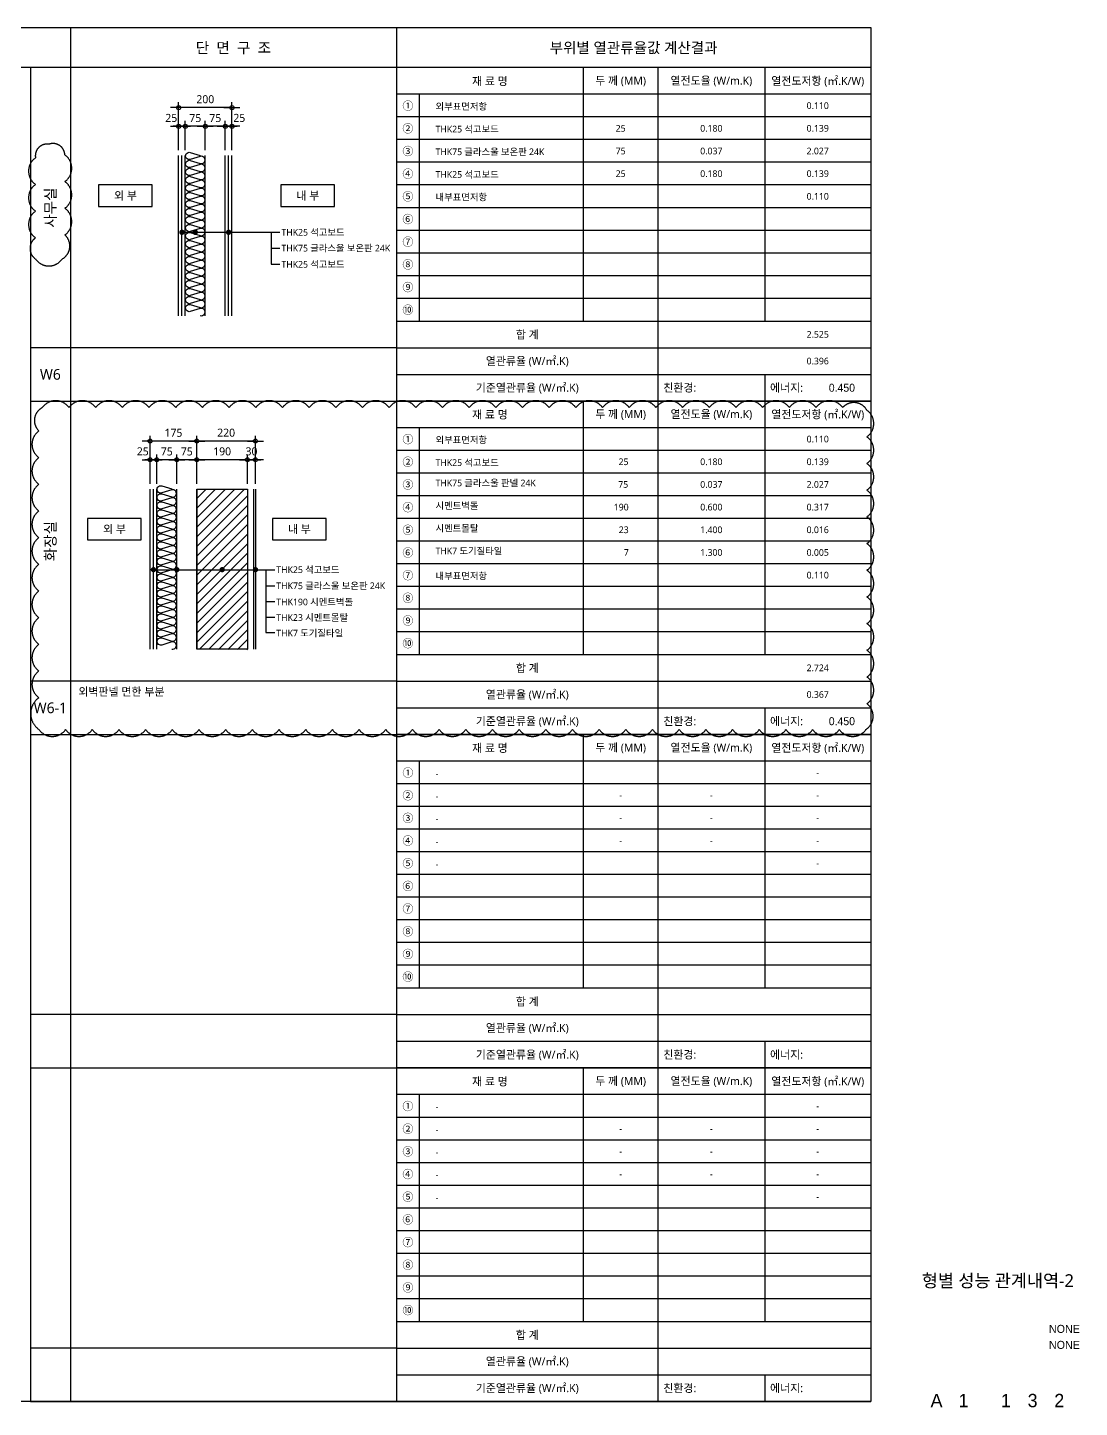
# Model space of a CAD drawing. Header units: millimetres. Extents: x 17329847 to 17386789, y -19727600 to -19720590.
# Drawn here: x 17341797 to 17345739, y -19726992 to -19721819 of the extents above; entities that cross this region are included whole.
import ezdxf
from ezdxf.enums import TextEntityAlignment as Align

# ---------------------------------------------------------------- set-up
doc = ezdxf.new("R2010")
doc.units = ezdxf.units.MM
doc.header["$LTSCALE"] = 100
doc.header["$MEASUREMENT"] = 0
doc.header["$PDMODE"] = 1
doc.header["$PDSIZE"] = -10
doc.linetypes.add('ACAD_ISO03W100', pattern=[30, 12, -18])
doc.layers.get('0').update_dxf_attribs({"linetype": 'CONTINUOUS'})
doc.layers.get('DEFPOINTS').update_dxf_attribs({"color": 171, "linetype": 'CONTINUOUS'})
for name, color, linetype in [('AA-MKXM', 7, 'CONTINUOUS'), ('AA-XXXX-TEXT', 3, 'CONTINUOUS'), ('DIM', 7, 'CONTINUOUS'), ('FIN', 6, 'CONTINUOUS'), ('HAT', 253, 'CONTINUOUS'), ('INS', 8, 'CONTINUOUS'), ('LEADER', 7, 'CONTINUOUS'), ('TEXT', 3, 'CONTINUOUS'), ('TEXT(실명)', 7, 'CONTINUOUS'), ('TEXT-TITLE', 6, 'CONTINUOUS'), ('TEXT-기입', 6, 'CONTINUOUS'), ('TEXT1-일반글씨', 3, 'CONTINUOUS'), ('TEXT2-제목', 7, 'CONTINUOUS'), ('WAL', 3, 'CONTINUOUS'), ('WALL-석고보드', 7, 'CONTINUOUS'), ('도면폼', 7, 'CONTINUOUS')]:
    doc.layers.add(name, color=color, linetype=linetype)
doc.layers.add('VE변경사항적용-20220616', color=10, linetype='CONTINUOUS', plot=False)
doc.styles.add('@나눔바른고딕', font='NanumBarunGothic.ttf')
doc.styles.add('CGS', font='cgse', dxfattribs={"bigfont": 'cgs'})
doc.styles.add('굴림', font='')
doc.styles.add('나눔바른고딕', font='NanumBarunGothic.ttf')
doc.styles.get('굴림').set_extended_font_data('Gulim')
doc.dimstyles.new('10 NDIM', dxfattribs={"dimscale": 10, "dimtxt": 3, "dimasz": 1, "dimexe": 2, "dimexo": 2, "dimgap": 1.5, "dimtad": 1, "dimdec": 0, "dimrnd": 0.25, "dimdsep": 46, "dimtxsty": '나눔바른고딕', "dimblk": 'DOT0', "dimcen": 1, "dimdle": 8, "dimclrd": 7, "dimclre": 7, "dimclrt": 7, "dimadec": 0, "dimazin": 0, "dimtfac": 1, "dimtdec": 0, "dimtix": 1, "dimtmove": 2, "dimatfit": 3, "dimldrblk": 'DOT0', "dimfxl": 1, "dimtolj": 1, "dimtzin": 0, "dimlwd": -1, "dimlwe": -1, "dimarcsym": 0})

# ---------------------------------------------------------------- blocks, each defined once
blk = doc.blocks.new('BOX1')
at = {"layer": '도면폼', "ltscale": 1000}
blk.add_line((1777.5, 1250), (0, 1250), dxfattribs=at)
at = {"layer": '도면폼', "color": 4, "ltscale": 1000}
for p, q in [((700, 1250), (700, 300)), ((980, 1250), (980, 0)), ((1380, 1250), (1380, 300)), ((1777.5, 1150), (0, 1150)), ((85, 1150), (85, 300)), ((0, 300), (1777.5, 300)), ((0, 200), (1777.5, 200)), ((0, 100), (1777.5, 100)), ((1380, 100), (1380, 0))]:
    blk.add_line(p, q, dxfattribs=at)
at = {"layer": '도면폼', "color": 8}
for p, q in [((1777.5, 1065), (0, 1065)), ((1777.5, 980), (0, 980)), ((1777.5, 895), (0, 895)), ((1777.5, 810), (0, 810)), ((1777.5, 725), (0, 725)), ((1777.5, 640), (0, 640)), ((1777.5, 555), (0, 555)), ((1777.5, 470), (0, 470)), ((1777.5, 385), (0, 385))]:
    blk.add_line(p, q, dxfattribs=at)
at = {"layer": 'TEXT1-일반글씨', "style": '나눔바른고딕'}
for s, p in [('재 료 명', (350, 1200)), ('두 께 (MM)', (840, 1200)), ('열전도율 (W/m.K)', (1180, 1200)), ('열전도저항 (㎡.K/W)', (1578.8, 1200)), ('①', (42.5, 1107.5)), ('②', (42.5, 1022.5)), ('③', (42.5, 937.5)), ('④', (42.5, 852.5)), ('⑤', (42.5, 767.5)), ('⑥', (42.5, 682.5)), ('⑦', (42.5, 597.5)), ('⑧', (42.5, 512.5)), ('⑨', (42.5, 427.5)), ('⑩', (42.5, 342.5)), ('합 계', (490, 250)), ('열관류율 (W/㎡.K)', (490, 150)), ('기준열관류율 (W/㎡.K)', (490, 50))]:
    blk.add_text(s, height=30, dxfattribs=at).set_placement(p, align=Align.MIDDLE)
for s, p in [('친환경:', (1000, 50)), ('에너지:', (1400, 50))]:
    blk.add_text(s, height=30, dxfattribs=at).set_placement(p, align=Align.MIDDLE_LEFT)
blk = doc.blocks.new('DOT0')
blk.add_line((-3, 0), (3, 0))
at = {"color": 6}
blk.add_circle((0, 0), 0.75, dxfattribs=at)
blk = doc.blocks.new('*D4')
at = {"layer": 'DEFPOINTS', "color": 0, "transparency": 16777216}
for p in [(17342363.1, -19722119.3), (17342363.1, -19722299.3), (17342563.1, -19722299.3)]:
    blk.add_point(p, dxfattribs=at)
at = {"layer": 'DIM', "color": 7, "transparency": 16777216}
for p, q in [((17342363.1, -19722279.3), (17342363.1, -19722099.3)), ((17342553.1, -19722119.3), (17342373.1, -19722119.3)), ((17342563.1, -19722279.3), (17342563.1, -19722099.3))]:
    blk.add_line(p, q, dxfattribs=at)
at = {"layer": 'DIM', "color": 7, "transparency": 16777216, "xscale": 10, "yscale": 10, "zscale": 10, "rotation": 180}
blk.add_blockref('DOT0', (17342363.1, -19722119.3), dxfattribs=at)
at = {"layer": 'DIM', "color": 7, "transparency": 16777216, "xscale": 10, "yscale": 10, "zscale": 10}
blk.add_blockref('DOT0', (17342563.1, -19722119.3), dxfattribs=at)
at = {"layer": 'DIM', "color": 7, "transparency": 16777216, "insert": (17342463.1, -19722088), "char_height": 30, "attachment_point": 5, "style": '나눔바른고딕'}
blk.add_mtext('\\A1;200', dxfattribs=at)
blk = doc.blocks.new('*D15')
at = {"layer": 'DEFPOINTS', "color": 0, "transparency": 16777216}
for p in [(17342388.1, -19722189.3), (17342388.1, -19722299.3), (17342463.1, -19722299.3)]:
    blk.add_point(p, dxfattribs=at)
at = {"layer": 'DIM', "color": 7, "transparency": 16777216}
for p, q in [((17342388.1, -19722279.3), (17342388.1, -19722169.3)), ((17342453.1, -19722189.3), (17342398.1, -19722189.3)), ((17342463.1, -19722279.3), (17342463.1, -19722169.3))]:
    blk.add_line(p, q, dxfattribs=at)
at = {"layer": 'DIM', "color": 7, "transparency": 16777216, "xscale": 10, "yscale": 10, "zscale": 10, "rotation": 180}
blk.add_blockref('DOT0', (17342388.1, -19722189.3), dxfattribs=at)
at = {"layer": 'DIM', "color": 7, "transparency": 16777216, "xscale": 10, "yscale": 10, "zscale": 10}
blk.add_blockref('DOT0', (17342463.1, -19722189.3), dxfattribs=at)
at = {"layer": 'DIM', "color": 7, "transparency": 16777216, "insert": (17342425.6, -19722158.3), "char_height": 30, "attachment_point": 5, "style": '나눔바른고딕'}
blk.add_mtext('\\A1;75', dxfattribs=at)
blk = doc.blocks.new('*D16')
at = {"layer": 'DEFPOINTS', "color": 0, "transparency": 16777216}
for p in [(17342538.1, -19722189.3), (17342538.1, -19722299.3), (17342563.1, -19722299.3)]:
    blk.add_point(p, dxfattribs=at)
at = {"layer": 'DIM', "color": 7, "transparency": 16777216}
for p, q in [((17342528.1, -19722189.3), (17342518.1, -19722189.3)), ((17342538.1, -19722279.3), (17342538.1, -19722169.3)), ((17342563.1, -19722189.3), (17342538.1, -19722189.3)), ((17342563.1, -19722279.3), (17342563.1, -19722169.3)), ((17342573.1, -19722189.3), (17342583.1, -19722189.3))]:
    blk.add_line(p, q, dxfattribs=at)
at = {"layer": 'DIM', "color": 7, "transparency": 16777216, "xscale": 10, "yscale": 10, "zscale": 10}
blk.add_blockref('DOT0', (17342538.1, -19722189.3), dxfattribs=at)
at = {"layer": 'DIM', "color": 7, "transparency": 16777216, "xscale": 10, "yscale": 10, "zscale": 10, "rotation": 180}
blk.add_blockref('DOT0', (17342563.1, -19722189.3), dxfattribs=at)
at = {"layer": 'DIM', "color": 7, "transparency": 16777216, "insert": (17342590.6, -19722158), "char_height": 30, "attachment_point": 5, "style": '나눔바른고딕'}
blk.add_mtext('\\A1;25', dxfattribs=at)
blk = doc.blocks.new('*D17')
at = {"layer": 'DEFPOINTS', "color": 0, "transparency": 16777216}
for p in [(17342363.1, -19722189.3), (17342363.1, -19722299.3), (17342388.1, -19722299.3)]:
    blk.add_point(p, dxfattribs=at)
at = {"layer": 'DIM', "color": 7, "transparency": 16777216}
for p, q in [((17342353.1, -19722189.3), (17342343.1, -19722189.3)), ((17342363.1, -19722279.3), (17342363.1, -19722169.3)), ((17342388.1, -19722189.3), (17342363.1, -19722189.3)), ((17342388.1, -19722279.3), (17342388.1, -19722169.3)), ((17342398.1, -19722189.3), (17342408.1, -19722189.3))]:
    blk.add_line(p, q, dxfattribs=at)
at = {"layer": 'DIM', "color": 7, "transparency": 16777216, "xscale": 10, "yscale": 10, "zscale": 10}
blk.add_blockref('DOT0', (17342363.1, -19722189.3), dxfattribs=at)
at = {"layer": 'DIM', "color": 7, "transparency": 16777216, "xscale": 10, "yscale": 10, "zscale": 10, "rotation": 180}
blk.add_blockref('DOT0', (17342388.1, -19722189.3), dxfattribs=at)
at = {"layer": 'DIM', "color": 7, "transparency": 16777216, "insert": (17342335.6, -19722158), "char_height": 30, "attachment_point": 5, "style": '나눔바른고딕'}
blk.add_mtext('\\A1;25', dxfattribs=at)
blk = doc.blocks.new('*D18')
at = {"layer": 'DEFPOINTS', "color": 0, "transparency": 16777216}
for p in [(17342463.1, -19722189.3), (17342463.1, -19722299.3), (17342538.1, -19722299.3)]:
    blk.add_point(p, dxfattribs=at)
at = {"layer": 'DIM', "color": 7, "transparency": 16777216}
for p, q in [((17342463.1, -19722279.3), (17342463.1, -19722169.3)), ((17342528.1, -19722189.3), (17342473.1, -19722189.3)), ((17342538.1, -19722279.3), (17342538.1, -19722169.3))]:
    blk.add_line(p, q, dxfattribs=at)
at = {"layer": 'DIM', "color": 7, "transparency": 16777216, "xscale": 10, "yscale": 10, "zscale": 10, "rotation": 180}
blk.add_blockref('DOT0', (17342463.1, -19722189.3), dxfattribs=at)
at = {"layer": 'DIM', "color": 7, "transparency": 16777216, "xscale": 10, "yscale": 10, "zscale": 10}
blk.add_blockref('DOT0', (17342538.1, -19722189.3), dxfattribs=at)
at = {"layer": 'DIM', "color": 7, "transparency": 16777216, "insert": (17342500.6, -19722158.3), "char_height": 30, "attachment_point": 5, "style": '나눔바른고딕'}
blk.add_mtext('\\A1;75', dxfattribs=at)
blk = doc.blocks.new('*D19')
at = {"layer": 'DEFPOINTS', "color": 0, "transparency": 16777216}
for p in [(17342431.2, -19723369.3), (17342431.2, -19723549.3), (17342651.2, -19723549.3)]:
    blk.add_point(p, dxfattribs=at)
at = {"layer": 'DIM', "color": 7, "transparency": 16777216}
for p, q in [((17342431.2, -19723529.3), (17342431.2, -19723349.3)), ((17342641.2, -19723369.3), (17342441.2, -19723369.3)), ((17342651.2, -19723529.3), (17342651.2, -19723349.3))]:
    blk.add_line(p, q, dxfattribs=at)
at = {"layer": 'DIM', "color": 7, "transparency": 16777216, "xscale": 10, "yscale": 10, "zscale": 10, "rotation": 180}
blk.add_blockref('DOT0', (17342431.2, -19723369.3), dxfattribs=at)
at = {"layer": 'DIM', "color": 7, "transparency": 16777216, "xscale": 10, "yscale": 10, "zscale": 10}
blk.add_blockref('DOT0', (17342651.2, -19723369.3), dxfattribs=at)
at = {"layer": 'DIM', "color": 7, "transparency": 16777216, "insert": (17342541.2, -19723338), "char_height": 30, "attachment_point": 5, "style": '나눔바른고딕'}
blk.add_mtext('\\A1;220', dxfattribs=at)
blk = doc.blocks.new('*D20')
at = {"layer": 'DEFPOINTS', "color": 0, "transparency": 16777216}
for p in [(17342431.2, -19723439.3), (17342431.2, -19723549.3), (17342621.2, -19723549.3)]:
    blk.add_point(p, dxfattribs=at)
at = {"layer": 'DIM', "color": 7, "transparency": 16777216}
for p, q in [((17342431.2, -19723529.3), (17342431.2, -19723419.3)), ((17342621.2, -19723529.3), (17342621.2, -19723419.3)), ((17342611.2, -19723439.3), (17342441.2, -19723439.3))]:
    blk.add_line(p, q, dxfattribs=at)
at = {"layer": 'DIM', "color": 7, "transparency": 16777216, "xscale": 10, "yscale": 10, "zscale": 10, "rotation": 180}
blk.add_blockref('DOT0', (17342431.2, -19723439.3), dxfattribs=at)
at = {"layer": 'DIM', "color": 7, "transparency": 16777216, "xscale": 10, "yscale": 10, "zscale": 10}
blk.add_blockref('DOT0', (17342621.2, -19723439.3), dxfattribs=at)
at = {"layer": 'DIM', "color": 7, "transparency": 16777216, "insert": (17342526.2, -19723408), "char_height": 30, "attachment_point": 5, "style": '나눔바른고딕'}
blk.add_mtext('\\A1;190', dxfattribs=at)
blk = doc.blocks.new('*D21')
at = {"layer": 'DEFPOINTS', "color": 0, "transparency": 16777216}
for p in [(17342621.2, -19723439.3), (17342621.2, -19723549.3), (17342651.2, -19723549.3)]:
    blk.add_point(p, dxfattribs=at)
at = {"layer": 'DIM', "color": 7, "transparency": 16777216}
for p, q in [((17342621.2, -19723529.3), (17342621.2, -19723419.3)), ((17342651.2, -19723529.3), (17342651.2, -19723419.3)), ((17342611.2, -19723439.3), (17342601.2, -19723439.3)), ((17342651.2, -19723439.3), (17342621.2, -19723439.3)), ((17342661.2, -19723439.3), (17342671.2, -19723439.3))]:
    blk.add_line(p, q, dxfattribs=at)
at = {"layer": 'DIM', "color": 7, "transparency": 16777216, "xscale": 10, "yscale": 10, "zscale": 10}
blk.add_blockref('DOT0', (17342621.2, -19723439.3), dxfattribs=at)
at = {"layer": 'DIM', "color": 7, "transparency": 16777216, "xscale": 10, "yscale": 10, "zscale": 10, "rotation": 180}
blk.add_blockref('DOT0', (17342651.2, -19723439.3), dxfattribs=at)
at = {"layer": 'DIM', "color": 7, "transparency": 16777216, "insert": (17342636.2, -19723408), "char_height": 30, "attachment_point": 5, "style": '나눔바른고딕'}
blk.add_mtext('\\A1;30', dxfattribs=at)
blk = doc.blocks.new('*D22')
at = {"layer": 'DEFPOINTS', "color": 0, "transparency": 16777216}
for p in [(17342256.2, -19723369.3), (17342256.2, -19723549.3), (17342431.2, -19723549.3)]:
    blk.add_point(p, dxfattribs=at)
at = {"layer": 'DIM', "color": 7, "transparency": 16777216}
for p, q in [((17342256.2, -19723529.3), (17342256.2, -19723349.3)), ((17342421.2, -19723369.3), (17342266.2, -19723369.3)), ((17342431.2, -19723529.3), (17342431.2, -19723349.3))]:
    blk.add_line(p, q, dxfattribs=at)
at = {"layer": 'DIM', "color": 7, "transparency": 16777216, "xscale": 10, "yscale": 10, "zscale": 10, "rotation": 180}
blk.add_blockref('DOT0', (17342256.2, -19723369.3), dxfattribs=at)
at = {"layer": 'DIM', "color": 7, "transparency": 16777216, "xscale": 10, "yscale": 10, "zscale": 10}
blk.add_blockref('DOT0', (17342431.2, -19723369.3), dxfattribs=at)
at = {"layer": 'DIM', "color": 7, "transparency": 16777216, "insert": (17342343.7, -19723338.3), "char_height": 30, "attachment_point": 5, "style": '나눔바른고딕'}
blk.add_mtext('\\A1;175', dxfattribs=at)
blk = doc.blocks.new('*D23')
at = {"layer": 'DEFPOINTS', "color": 0, "transparency": 16777216}
for p in [(17342281.2, -19723439.3), (17342281.2, -19723549.3), (17342356.2, -19723549.3)]:
    blk.add_point(p, dxfattribs=at)
at = {"layer": 'DIM', "color": 7, "transparency": 16777216}
for p, q in [((17342281.2, -19723529.3), (17342281.2, -19723419.3)), ((17342356.2, -19723529.3), (17342356.2, -19723419.3)), ((17342346.2, -19723439.3), (17342291.2, -19723439.3))]:
    blk.add_line(p, q, dxfattribs=at)
at = {"layer": 'DIM', "color": 7, "transparency": 16777216, "xscale": 10, "yscale": 10, "zscale": 10, "rotation": 180}
blk.add_blockref('DOT0', (17342281.2, -19723439.3), dxfattribs=at)
at = {"layer": 'DIM', "color": 7, "transparency": 16777216, "xscale": 10, "yscale": 10, "zscale": 10}
blk.add_blockref('DOT0', (17342356.2, -19723439.3), dxfattribs=at)
at = {"layer": 'DIM', "color": 7, "transparency": 16777216, "insert": (17342318.7, -19723408.3), "char_height": 30, "attachment_point": 5, "style": '나눔바른고딕'}
blk.add_mtext('\\A1;75', dxfattribs=at)
blk = doc.blocks.new('*D24')
at = {"layer": 'DEFPOINTS', "color": 0, "transparency": 16777216}
for p in [(17342256.2, -19723439.3), (17342256.2, -19723549.3), (17342281.2, -19723549.3)]:
    blk.add_point(p, dxfattribs=at)
at = {"layer": 'DIM', "color": 7, "transparency": 16777216}
for p, q in [((17342256.2, -19723529.3), (17342256.2, -19723419.3)), ((17342281.2, -19723529.3), (17342281.2, -19723419.3)), ((17342246.2, -19723439.3), (17342236.2, -19723439.3)), ((17342281.2, -19723439.3), (17342256.2, -19723439.3)), ((17342291.2, -19723439.3), (17342301.2, -19723439.3))]:
    blk.add_line(p, q, dxfattribs=at)
at = {"layer": 'DIM', "color": 7, "transparency": 16777216, "xscale": 10, "yscale": 10, "zscale": 10}
blk.add_blockref('DOT0', (17342256.2, -19723439.3), dxfattribs=at)
at = {"layer": 'DIM', "color": 7, "transparency": 16777216, "xscale": 10, "yscale": 10, "zscale": 10, "rotation": 180}
blk.add_blockref('DOT0', (17342281.2, -19723439.3), dxfattribs=at)
at = {"layer": 'DIM', "color": 7, "transparency": 16777216, "insert": (17342228.7, -19723408), "char_height": 30, "attachment_point": 5, "style": '나눔바른고딕'}
blk.add_mtext('\\A1;25', dxfattribs=at)
blk = doc.blocks.new('*D25')
at = {"layer": 'DEFPOINTS', "color": 0, "transparency": 16777216}
for p in [(17342356.2, -19723439.3), (17342356.2, -19723549.3), (17342431.2, -19723549.3)]:
    blk.add_point(p, dxfattribs=at)
at = {"layer": 'DIM', "color": 7, "transparency": 16777216}
for p, q in [((17342356.2, -19723529.3), (17342356.2, -19723419.3)), ((17342431.2, -19723529.3), (17342431.2, -19723419.3)), ((17342421.2, -19723439.3), (17342366.2, -19723439.3))]:
    blk.add_line(p, q, dxfattribs=at)
at = {"layer": 'DIM', "color": 7, "transparency": 16777216, "xscale": 10, "yscale": 10, "zscale": 10, "rotation": 180}
blk.add_blockref('DOT0', (17342356.2, -19723439.3), dxfattribs=at)
at = {"layer": 'DIM', "color": 7, "transparency": 16777216, "xscale": 10, "yscale": 10, "zscale": 10}
blk.add_blockref('DOT0', (17342431.2, -19723439.3), dxfattribs=at)
at = {"layer": 'DIM', "color": 7, "transparency": 16777216, "insert": (17342393.7, -19723408.3), "char_height": 30, "attachment_point": 5, "style": '나눔바른고딕'}
blk.add_mtext('\\A1;75', dxfattribs=at)

msp = doc.modelspace()

# ---------------------------------------------------------------- hatches: boundary and pattern name
at = {"layer": 'HAT', "ltscale": 1000}
h = msp.add_hatch(dxfattribs=at)
h.set_pattern_fill('ANSI31', color=256, scale=8)
h.set_pattern_definition([(45, (-218.697, -299.37), (-17.960512242, 17.960512242), [])])
h.paths.add_polyline_path([(17342621.2, -19724151.3), (17342431.2, -19724149.3), (17342431.2, -19723549.3), (17342621.2, -19723551.3)])

# ---------------------------------------------------------------- linework, layer by layer
at = {"layer": 'AA-MKXM', "color": 7}
for points in [[(17342062.8, -19722489.3), (17342263.7, -19722489.3), (17342263.7, -19722409.3), (17342062.8, -19722409.3)], [(17342746.3, -19722489.3), (17342947.2, -19722489.3), (17342947.2, -19722409.3), (17342746.3, -19722409.3)], [(17342021.6, -19723739.3), (17342222.5, -19723739.3), (17342222.5, -19723659.3), (17342021.6, -19723659.3)], [(17342714.8, -19723739.3), (17342915.7, -19723739.3), (17342915.7, -19723659.3), (17342714.8, -19723659.3)]]:
    msp.add_lwpolyline(points, close=True, dxfattribs=at)
at = {"layer": 'DEFPOINTS', "ltscale": 1000}
msp.add_lwpolyline([(17342621.2, -19724149.3), (17342431.2, -19724149.3), (17342431.2, -19723549.3), (17342621.2, -19723549.3)], close=True, dxfattribs=at)
at = {"layer": 'FIN'}
for points in [[(17342644.2, -19723549.3), (17342644.2, -19724149.3)], [(17342651.2, -19723549.3), (17342651.2, -19724149.3)]]:
    msp.add_lwpolyline(points, dxfattribs=at)
at = {"layer": 'INS'}
for p, q in [((17342463.1, -19722899.3), (17342463.1, -19722299.3)), ((17342356.2, -19724149.3), (17342356.2, -19723549.3))]:
    msp.add_line(p, q, dxfattribs=at)
for points in [[(17342444.4, -19722328.7, 1.344031), (17342444.4, -19722302.4), (17342406.9, -19722313.7, -1.344031), (17342406.9, -19722287.4), (17342444.4, -19722298.7)], [(17342444.4, -19722358.7, 1.344031), (17342444.4, -19722332.4), (17342406.9, -19722343.7, -1.344031), (17342406.9, -19722317.4), (17342444.4, -19722328.7)], [(17342444.4, -19722388.7, 1.344031), (17342444.4, -19722362.4), (17342406.9, -19722373.7, -1.344031), (17342406.9, -19722347.4), (17342444.4, -19722358.7)], [(17342444.4, -19722418.7, 1.344031), (17342444.4, -19722392.4), (17342406.9, -19722403.7, -1.344031), (17342406.9, -19722377.4), (17342444.4, -19722388.7)], [(17342444.4, -19722448.7, 1.344031), (17342444.4, -19722422.4), (17342406.9, -19722433.7, -1.344031), (17342406.9, -19722407.4), (17342444.4, -19722418.7)], [(17342444.4, -19722478.7, 1.344031), (17342444.4, -19722452.4), (17342406.9, -19722463.7, -1.344031), (17342406.9, -19722437.4), (17342444.4, -19722448.7)], [(17342444.4, -19722508.7, 1.344031), (17342444.4, -19722482.4), (17342406.9, -19722493.7, -1.344031), (17342406.9, -19722467.4), (17342444.4, -19722478.7)], [(17342444.4, -19722538.7, 1.344031), (17342444.4, -19722512.4), (17342406.9, -19722523.7, -1.344031), (17342406.9, -19722497.4), (17342444.4, -19722508.7)], [(17342444.4, -19722568.7, 1.344031), (17342444.4, -19722542.4), (17342406.9, -19722553.7, -1.344031), (17342406.9, -19722527.4), (17342444.4, -19722538.7)], [(17342444.4, -19722598.7, 1.344031), (17342444.4, -19722572.4), (17342406.9, -19722583.7, -1.344031), (17342406.9, -19722557.4), (17342444.4, -19722568.7)], [(17342444.4, -19722628.7, 1.344031), (17342444.4, -19722602.4), (17342406.9, -19722613.7, -1.344031), (17342406.9, -19722587.4), (17342444.4, -19722598.7)], [(17342444.4, -19722658.7, 1.344031), (17342444.4, -19722632.4), (17342406.9, -19722643.7, -1.344031), (17342406.9, -19722617.4), (17342444.4, -19722628.7)], [(17342444.4, -19722688.7, 1.344031), (17342444.4, -19722662.4), (17342406.9, -19722673.7, -1.344031), (17342406.9, -19722647.4), (17342444.4, -19722658.7)], [(17342444.4, -19722718.7, 1.344031), (17342444.4, -19722692.4), (17342406.9, -19722703.7, -1.344031), (17342406.9, -19722677.4), (17342444.4, -19722688.7)], [(17342444.4, -19722748.7, 1.344031), (17342444.4, -19722722.4), (17342406.9, -19722733.7, -1.344031), (17342406.9, -19722707.4), (17342444.4, -19722718.7)], [(17342444.4, -19722778.7, 1.344031), (17342444.4, -19722752.4), (17342406.9, -19722763.7, -1.344031), (17342406.9, -19722737.4), (17342444.4, -19722748.7)], [(17342444.4, -19722808.7, 1.344031), (17342444.4, -19722782.4), (17342406.9, -19722793.7, -1.344031), (17342406.9, -19722767.4), (17342444.4, -19722778.7)], [(17342444.4, -19722838.7, 1.344031), (17342444.4, -19722812.4), (17342406.9, -19722823.7, -1.344031), (17342406.9, -19722797.4), (17342444.4, -19722808.7)], [(17342444.4, -19722868.7, 1.344031), (17342444.4, -19722842.4), (17342406.9, -19722853.7, -1.344031), (17342406.9, -19722827.4), (17342444.4, -19722838.7)], [(17342444.4, -19722898.7, 1.344031), (17342444.4, -19722872.4), (17342406.9, -19722883.7, -1.344031), (17342406.9, -19722857.4), (17342444.4, -19722868.7)]]:
    msp.add_lwpolyline(points, format="xyb", dxfattribs=at)
at = {"layer": 'INS', "elevation": 0}
for points in [[(17342337.4, -19723578.7, 1.344031), (17342337.4, -19723552.4), (17342299.9, -19723563.7, -1.344031), (17342299.9, -19723537.4), (17342337.4, -19723548.7)], [(17342337.4, -19723608.7, 1.344031), (17342337.4, -19723582.4), (17342299.9, -19723593.7, -1.344031), (17342299.9, -19723567.4), (17342337.4, -19723578.7)], [(17342337.4, -19723638.7, 1.344031), (17342337.4, -19723612.4), (17342299.9, -19723623.7, -1.344031), (17342299.9, -19723597.4), (17342337.4, -19723608.7)], [(17342337.4, -19723668.7, 1.344031), (17342337.4, -19723642.4), (17342299.9, -19723653.7, -1.344031), (17342299.9, -19723627.4), (17342337.4, -19723638.7)], [(17342337.4, -19723698.7, 1.344031), (17342337.4, -19723672.4), (17342299.9, -19723683.7, -1.344031), (17342299.9, -19723657.4), (17342337.4, -19723668.7)], [(17342337.4, -19723728.7, 1.344031), (17342337.4, -19723702.4), (17342299.9, -19723713.7, -1.344031), (17342299.9, -19723687.4), (17342337.4, -19723698.7)], [(17342337.4, -19723758.7, 1.344031), (17342337.4, -19723732.4), (17342299.9, -19723743.7, -1.344031), (17342299.9, -19723717.4), (17342337.4, -19723728.7)], [(17342337.4, -19723788.7, 1.344031), (17342337.4, -19723762.4), (17342299.9, -19723773.7, -1.344031), (17342299.9, -19723747.4), (17342337.4, -19723758.7)], [(17342337.4, -19723818.7, 1.344031), (17342337.4, -19723792.4), (17342299.9, -19723803.7, -1.344031), (17342299.9, -19723777.4), (17342337.4, -19723788.7)], [(17342337.4, -19723848.7, 1.344031), (17342337.4, -19723822.4), (17342299.9, -19723833.7, -1.344031), (17342299.9, -19723807.4), (17342337.4, -19723818.7)], [(17342337.4, -19723878.7, 1.344031), (17342337.4, -19723852.4), (17342299.9, -19723863.7, -1.344031), (17342299.9, -19723837.4), (17342337.4, -19723848.7)], [(17342337.4, -19723908.7, 1.344031), (17342337.4, -19723882.4), (17342299.9, -19723893.7, -1.344031), (17342299.9, -19723867.4), (17342337.4, -19723878.7)], [(17342337.4, -19723938.7, 1.344031), (17342337.4, -19723912.4), (17342299.9, -19723923.7, -1.344031), (17342299.9, -19723897.4), (17342337.4, -19723908.7)], [(17342337.4, -19723968.7, 1.344031), (17342337.4, -19723942.4), (17342299.9, -19723953.7, -1.344031), (17342299.9, -19723927.4), (17342337.4, -19723938.7)], [(17342337.4, -19723998.7, 1.344031), (17342337.4, -19723972.4), (17342299.9, -19723983.7, -1.344031), (17342299.9, -19723957.4), (17342337.4, -19723968.7)], [(17342337.4, -19724028.7, 1.344031), (17342337.4, -19724002.4), (17342299.9, -19724013.7, -1.344031), (17342299.9, -19723987.4), (17342337.4, -19723998.7)], [(17342337.4, -19724058.7, 1.344031), (17342337.4, -19724032.4), (17342299.9, -19724043.7, -1.344031), (17342299.9, -19724017.4), (17342337.4, -19724028.7)], [(17342337.4, -19724088.7, 1.344031), (17342337.4, -19724062.4), (17342299.9, -19724073.7, -1.344031), (17342299.9, -19724047.4), (17342337.4, -19724058.7)], [(17342337.4, -19724118.7, 1.344031), (17342337.4, -19724092.4), (17342299.9, -19724103.7, -1.344031), (17342299.9, -19724077.4), (17342337.4, -19724088.7)], [(17342337.4, -19724148.7, 1.344031), (17342337.4, -19724122.4), (17342299.9, -19724133.7, -1.344031), (17342299.9, -19724107.4), (17342337.4, -19724118.7)]]:
    msp.add_lwpolyline(points, format="xyb", dxfattribs=at)
at = {"layer": 'LEADER'}
for p, q in [((17342380.6, -19722586.6), (17342742.2, -19722586.6)), ((17342709.6, -19722586.6), (17342709.6, -19722706.6)), ((17342709.6, -19722646.6), (17342742.2, -19722646.6)), ((17342709.6, -19722706.6), (17342742.2, -19722706.6)), ((17342268.7, -19723851.3), (17342723.1, -19723851.3)), ((17342690.5, -19723851.3), (17342690.5, -19724087.3)), ((17342690.5, -19723911.8), (17342723.1, -19723911.8)), ((17342690.5, -19723970.3), (17342723.1, -19723970.3)), ((17342690.5, -19724028.8), (17342723.1, -19724028.8)), ((17342690.5, -19724087.3), (17342723.1, -19724087.3))]:
    msp.add_line(p, q, dxfattribs=at)
at = {"layer": 'TEXT(실명)', "const_width": 10}
for points in [[(17342380.6, -19722586.6, -1), (17342370.6, -19722586.6, -1)], [(17342430.6, -19722586.6, -1), (17342420.6, -19722586.6, -1)], [(17342555.6, -19722586.6, -1), (17342545.6, -19722586.6, -1)], [(17342273.7, -19723851.3, -1), (17342263.7, -19723851.3, -1)], [(17342361.2, -19723851.3, -1), (17342351.2, -19723851.3, -1)], [(17342531.2, -19723851.3, -1), (17342521.2, -19723851.3, -1)], [(17342656.2, -19723851.3, -1), (17342646.2, -19723851.3, -1)]]:
    msp.add_lwpolyline(points, format="xyb", close=True, dxfattribs=at)
at = {"layer": 'VE변경사항적용-20220616', "linetype": 'ACAD_ISO03W100'}
for points in [[(17341826.7, -19722686.7, 0.520567), (17341926.7, -19722686.7, 0.520567), (17341936.5, -19722596.5, 0.520567), (17341936.5, -19722496.5, 0.520567), (17341936.5, -19722396.5, 0.520567), (17341936.5, -19722296.5, 0.520567), (17341876.2, -19722256.8, 0.520567), (17341826.7, -19722307.4, 0.520567), (17341826.7, -19722407.4, 0.520567), (17341826.7, -19722507.4, 0.520567), (17341826.7, -19722607.4, 0.520567)], [(17341839.5, -19724450.3, 0.520567), (17341939.5, -19724450.3, 0.520567), (17342039.5, -19724450.3, 0.520567), (17342139.5, -19724450.3, 0.520567), (17342239.5, -19724450.3, 0.520567), (17342339.5, -19724450.3, 0.520567), (17342439.5, -19724450.3, 0.520567), (17342539.5, -19724450.3, 0.520567), (17342639.5, -19724450.3, 0.520567), (17342739.5, -19724450.3, 0.520567), (17342839.5, -19724450.3, 0.520567), (17342939.5, -19724450.3, 0.520567), (17343039.5, -19724450.3, 0.520567), (17343139.5, -19724450.3, 0.520567), (17343239.5, -19724450.3, 0.520567), (17343339.5, -19724450.3, 0.520567), (17343439.5, -19724450.3, 0.520567), (17343539.5, -19724450.3, 0.520567), (17343639.5, -19724450.3, 0.520567), (17343739.5, -19724450.3, 0.520567), (17343839.5, -19724450.3, 0.520567), (17343939.5, -19724450.3, 0.520567), (17344039.5, -19724450.3, 0.520567), (17344139.5, -19724450.3, 0.520567), (17344239.5, -19724450.3, 0.520567), (17344339.5, -19724450.3, 0.520567), (17344439.5, -19724450.3, 0.520567), (17344539.5, -19724450.3, 0.520567), (17344639.5, -19724450.3, 0.520567), (17344739.5, -19724450.3, 0.520567), (17344839.5, -19724450.3, 0.520567), (17344939.5, -19724450.3, 0.520567), (17344942.7, -19724353.5, 0.520567), (17344942.7, -19724253.5, 0.520567), (17344942.7, -19724153.5, 0.520567), (17344942.7, -19724053.5, 0.520567), (17344942.7, -19723953.5, 0.520567), (17344942.7, -19723853.5, 0.520567), (17344942.7, -19723753.5, 0.520567), (17344942.7, -19723653.5, 0.520567), (17344942.7, -19723553.5, 0.520567), (17344942.7, -19723453.5, 0.520567), (17344942.7, -19723353.5, 0.520567), (17344942.7, -19723253.5, 0.520567), (17344852.2, -19723243.9, 0.520567), (17344752.2, -19723243.9, 0.520567), (17344652.2, -19723243.9, 0.520567), (17344552.2, -19723243.9, 0.520567), (17344452.2, -19723243.9, 0.520567), (17344352.2, -19723243.9, 0.520567), (17344252.2, -19723243.9, 0.520567), (17344152.2, -19723243.9, 0.520567), (17344052.2, -19723243.9, 0.520567), (17343952.2, -19723243.9, 0.520567), (17343852.2, -19723243.9, 0.520567), (17343752.2, -19723243.9, 0.520567), (17343652.2, -19723243.9, 0.520567), (17343552.2, -19723243.9, 0.520567), (17343452.2, -19723243.9, 0.520567), (17343352.2, -19723243.9, 0.520567), (17343252.2, -19723243.9, 0.520567), (17343152.2, -19723243.9, 0.520567), (17343052.2, -19723243.9, 0.520567), (17342952.2, -19723243.9, 0.520567), (17342852.2, -19723243.9, 0.520567), (17342752.2, -19723243.9, 0.520567), (17342652.2, -19723243.9, 0.520567), (17342552.2, -19723243.9, 0.520567), (17342452.2, -19723243.9, 0.520567), (17342352.2, -19723243.9, 0.520567), (17342252.2, -19723243.9, 0.520567), (17342152.2, -19723243.9, 0.520567), (17342052.2, -19723243.9, 0.520567), (17341952.2, -19723243.9, 0.520567), (17341852.2, -19723243.9, 0.520567), (17341839.5, -19723331.3, 0.520567), (17341839.5, -19723431.3, 0.520567), (17341839.5, -19723531.3, 0.520567), (17341839.5, -19723631.3, 0.520567), (17341839.5, -19723731.3, 0.520567), (17341839.5, -19723831.3, 0.520567), (17341839.5, -19723931.3, 0.520567), (17341839.5, -19724031.3, 0.520567), (17341839.5, -19724131.3, 0.520567), (17341839.5, -19724231.3, 0.520567), (17341839.5, -19724331.3, 0.520567)]]:
    msp.add_lwpolyline(points, format="xyb", close=True, dxfattribs=at)
at = {"layer": 'WAL', "ltscale": 0.1}
for points in [[(17342431.2, -19723549.3), (17342431.2, -19724149.3)], [(17342621.2, -19723549.3), (17342621.2, -19724149.3)]]:
    msp.add_lwpolyline(points, dxfattribs=at)
at = {"layer": 'WALL-석고보드'}
for p, q in [((17342363.1, -19722899.3), (17342363.1, -19722299.3)), ((17342375.6, -19722899.3), (17342375.6, -19722299.3)), ((17342388.1, -19722899.3), (17342388.1, -19722299.3)), ((17342538.1, -19722899.3), (17342538.1, -19722299.3)), ((17342550.6, -19722899.3), (17342550.6, -19722299.3)), ((17342563.1, -19722899.3), (17342563.1, -19722299.3)), ((17342256.2, -19724149.3), (17342256.2, -19723549.3)), ((17342268.7, -19724149.3), (17342268.7, -19723549.3)), ((17342281.2, -19724149.3), (17342281.2, -19723549.3))]:
    msp.add_line(p, q, dxfattribs=at)
at = {"layer": '도면폼'}
for p, q in [((17341957.4, -19721819.3), (17341957.4, -19726969.3)), ((17343179.9, -19721819.3), (17343179.9, -19726969.3)), ((17344957.4, -19721969.3), (17341507.4, -19721969.3)), ((17341807.4, -19721969.3), (17341807.4, -19726969.3)), ((17343179.9, -19723019.3), (17341807.4, -19723019.3)), ((17341807.4, -19723219.3), (17344957.4, -19723219.3)), ((17341807.4, -19724469.3), (17344957.4, -19724469.3)), ((17341807.4, -19725719.3), (17344957.4, -19725719.3)), ((17341807.4, -19726969.3), (17344957.4, -19726969.3))]:
    msp.add_line(p, q, dxfattribs=at)
at = {"layer": '도면폼', "ltscale": 1000}
for p, q in [((17344957.4, -19721969.3), (17343179.9, -19721969.3)), ((17341807.4, -19724469.3), (17344957.4, -19724469.3)), ((17344957.4, -19724469.3), (17343179.9, -19724469.3)), ((17341807.4, -19725719.3), (17344957.4, -19725719.3)), ((17341807.4, -19726969.3), (17344957.4, -19726969.3))]:
    msp.add_line(p, q, dxfattribs=at)
at = {"layer": '도면폼', "color": 4, "ltscale": 1000}
for p, q in [((17343179.9, -19723019.3), (17341807.4, -19723019.3)), ((17343179.9, -19724269.3), (17341807.4, -19724269.3)), ((17343179.9, -19724269.3), (17341807.4, -19724269.3)), ((17343179.9, -19725519.3), (17341807.4, -19725519.3)), ((17343179.9, -19726769.3), (17341807.4, -19726769.3)), ((17343179.9, -19726769.3), (17341807.4, -19726769.3))]:
    msp.add_line(p, q, dxfattribs=at)
at = {"layer": '도면폼'}
msp.add_lwpolyline([(17341507.4, -19721819.3), (17344957.4, -19721819.3), (17344957.4, -19726969.3), (17341507.4, -19726969.3)], close=True, dxfattribs=at)

# ---------------------------------------------------------------- block references
at = {"layer": 'TEXT', "color": 3}
for p in [(17343179.9, -19723219.3), (17343179.9, -19724469.3), (17343179.9, -19725719.3), (17343179.9, -19726969.3)]:
    msp.add_blockref('BOX1', p, dxfattribs=at)

# ---------------------------------------------------------------- texts
at = {"layer": 'AA-XXXX-TEXT', "style": '@나눔바른고딕'}
for s, p in [('사무실', (17341882.4, -19722494.3)), ('화장실', (17341882.4, -19723744.3))]:
    msp.add_text(s, height=40, rotation=90, dxfattribs=at).set_placement(p, align=Align.MIDDLE_CENTER)
at = {"layer": 'AA-XXXX-TEXT', "style": '나눔바른고딕'}
for s, p in [('W6', (17341882.4, -19723119.3)), ('W6-1', (17341882.4, -19724369.3))]:
    msp.add_text(s, height=40, dxfattribs=at).set_placement(p, align=Align.MIDDLE)
at = {"layer": 'DEFPOINTS', "style": '굴림'}
msp.add_text('외벽판넬 면한 부분', height=30, dxfattribs=at).set_placement((17341987.3, -19724308.7), align=Align.MIDDLE_LEFT)
at = {"layer": 'TEXT', "style": '나눔바른고딕'}
for s, p in [('외부표면저항', (17343326, -19722114.9)), ('THK25 석고보드', (17343326, -19722199.9)), ('THK75 글라스울 보온판 24K', (17343326, -19722284.9)), ('THK25 석고보드', (17343326, -19722369.9)), ('내부표면저항', (17343326, -19722454.9)), ('THK25 석고보드', (17342748.4, -19722586.6)), ('THK75 글라스울 보온판 24K', (17342748.4, -19722646.1)), ('THK25 석고보드', (17342748.4, -19722706.6)), ('외부표면저항', (17343326, -19723364.9)), ('THK25 석고보드', (17343326, -19723449.9)), ('THK75 글라스울 판넬 24K', (17343326, -19723526.3)), ('시멘트벽돌', (17343326, -19723611.3)), ('시멘트몰탈', (17343326, -19723696)), ('THK7 도기질타일', (17343326, -19723781)), ('THK25 석고보드', (17342729.3, -19723851.3)), ('THK75 글라스울 보온판 24K', (17342729.3, -19723911.8)), ('내부표면저항', (17343326, -19723874.9)), ('THK190 시멘트벽돌', (17342729.3, -19723972.3)), ('THK23 시멘트몰탈', (17342729.3, -19724030.8)), ('THK7 도기질타일', (17342729.3, -19724089.3)), ('-', (17343326, -19724614.9)), ('-', (17343326, -19724699.9)), ('-', (17343326, -19724784.9)), ('-', (17343326, -19724869.9)), ('-', (17343326, -19724954.9)), ('-', (17343326, -19725864.9)), ('-', (17343326, -19725949.9)), ('-', (17343326, -19726034.9)), ('-', (17343326, -19726119.9)), ('-', (17343326, -19726204.9))]:
    msp.add_text(s, height=25, dxfattribs=at).set_placement(p, align=Align.MIDDLE_LEFT)
for s, height, p in [('0.110', 25, (17344758.6, -19722111.8)), ('25', 25, (17344019.9, -19722196.8)), ('0.180', 25, (17344359.9, -19722196.8)), ('0.139', 25, (17344758.6, -19722196.8)), ('75', 25, (17344019.9, -19722281.8)), ('0.037', 25, (17344359.9, -19722281.8)), ('2.027', 25, (17344758.6, -19722281.8)), ('25', 25, (17344019.9, -19722366.8)), ('0.180', 25, (17344359.9, -19722366.8)), ('0.139', 25, (17344758.6, -19722366.8)), ('외 부', 30, (17342164, -19722449.3)), ('내 부', 30, (17342847.5, -19722449.3)), ('0.110', 25, (17344758.6, -19722451.8)), ('2.525', 25, (17344758.6, -19722969.3)), ('0.396', 25, (17344758.6, -19723069.3)), ('25', 25, (17344030.7, -19723446.8)), ('0.180', 25, (17344359.9, -19723446.8)), ('0.139', 25, (17344758.6, -19723446.8)), ('75', 25, (17344029.6, -19723531.8)), ('0.037', 25, (17344359.9, -19723531.8)), ('2.027', 25, (17344758.6, -19723531.8)), ('190', 25, (17344022, -19723616.8)), ('0.600', 25, (17344360, -19723616.8)), ('0.317', 25, (17344758.6, -19723616.8)), ('외 부', 30, (17342122.8, -19723699.3)), ('내 부', 30, (17342816, -19723699.3)), ('23', 25, (17344031.4, -19723701.8)), ('1.400', 25, (17344359.9, -19723701.8)), ('0.016', 25, (17344758.6, -19723701.8)), ('7', 25, (17344041.2, -19723786.8)), ('0.110', 25, (17344758.6, -19723871.8)), ('-', 25, (17344758.6, -19724611.8)), ('-', 25, (17344019.9, -19724696.8)), ('-', 25, (17344359.9, -19724696.8)), ('-', 25, (17344758.6, -19724696.8)), ('-', 25, (17344019.9, -19724781.8)), ('-', 25, (17344359.9, -19724781.8)), ('-', 25, (17344758.6, -19724781.8)), ('-', 25, (17344019.9, -19724866.8)), ('-', 25, (17344359.9, -19724866.8)), ('-', 25, (17344758.6, -19724866.8)), ('-', 25, (17344758.6, -19724951.8)), ('-', 25, (17344758.6, -19725861.8)), ('-', 25, (17344019.9, -19725946.8)), ('-', 25, (17344359.9, -19725946.8)), ('-', 25, (17344758.6, -19725946.8)), ('-', 25, (17344019.9, -19726031.8)), ('-', 25, (17344359.9, -19726031.8)), ('-', 25, (17344758.6, -19726031.8)), ('-', 25, (17344019.9, -19726116.8)), ('-', 25, (17344359.9, -19726116.8)), ('-', 25, (17344758.6, -19726116.8)), ('-', 25, (17344758.6, -19726201.8))]:
    msp.add_text(s, height=height, dxfattribs=at).set_placement(p, align=Align.MIDDLE_CENTER)
at = {"layer": 'TEXT', "color": 2, "style": '굴림'}
for p in [(17344898.3, -19723169.3), (17344898.3, -19724419.3)]:
    msp.add_text('0.450', height=30, dxfattribs=at).set_placement(p, align=Align.MIDDLE_RIGHT)
at = {"layer": 'TEXT', "color": 1, "style": '나눔바른고딕'}
for s, p in [('0.110', (17344758.6, -19723361.8)), ('1.300', (17344359.9, -19723786.8)), ('0.005', (17344758.6, -19723786.8)), ('2.724', (17344758.6, -19724219.3)), ('0.367', (17344758.6, -19724319.3))]:
    msp.add_text(s, height=25, dxfattribs=at).set_placement(p, align=Align.MIDDLE_CENTER)
at = {"layer": 'TEXT-TITLE', "style": '나눔바른고딕'}
msp.add_text('형별 성능 관계내역-2', height=48, dxfattribs=at).set_placement((17345434, -19726540.5), align=Align.CENTER)
at = {"layer": 'TEXT-기입', "style": 'CGS'}
for p in [(17345625.3, -19726721.3), (17345625.3, -19726781.3)]:
    msp.add_text('NONE', height=30, dxfattribs=at).set_placement(p, align=Align.BOTTOM_LEFT)
for s, p in [('A', (17345204, -19726965.9)), ('1', (17345305.3, -19726965.9)), ('1', (17345464, -19726965.9)), ('3', (17345564, -19726965.9)), ('2', (17345664, -19726965.9))]:
    msp.add_text(s, height=50, dxfattribs=at).set_placement(p, align=Align.MIDDLE_CENTER)
at = {"layer": 'TEXT2-제목', "style": '나눔바른고딕'}
for s, p in [('단  면  구  조', (17342568.6, -19721894.3)), ('부위별 열관류율값 계산결과', (17344068.6, -19721894.3))]:
    msp.add_text(s, height=40, dxfattribs=at).set_placement(p, align=Align.MIDDLE)

# ---------------------------------------------------------------- dimensions: what is measured, and where the dimension line sits
at = {"layer": 'DIM'}
for base, p1, p2, picture, middle in [((17342363.1, -19722119.3), (17342563.1, -19722299.3), (17342363.1, -19722299.3), '*D4', (17342463.1, -19722088)), ((17342388.1, -19722189.3), (17342463.1, -19722299.3), (17342388.1, -19722299.3), '*D15', (17342425.6, -19722158.3)), ((17342463.1, -19722189.3), (17342538.1, -19722299.3), (17342463.1, -19722299.3), '*D18', (17342500.6, -19722158.3)), ((17342256.2, -19723369.3), (17342431.2, -19723549.3), (17342256.2, -19723549.3), '*D22', (17342343.7, -19723338.3)), ((17342431.2, -19723369.3), (17342651.2, -19723549.3), (17342431.2, -19723549.3), '*D19', (17342541.2, -19723338)), ((17342281.2, -19723439.3), (17342356.2, -19723549.3), (17342281.2, -19723549.3), '*D23', (17342318.7, -19723408.3)), ((17342356.2, -19723439.3), (17342431.2, -19723549.3), (17342356.2, -19723549.3), '*D25', (17342393.7, -19723408.3)), ((17342431.2, -19723439.3), (17342621.2, -19723549.3), (17342431.2, -19723549.3), '*D20', (17342526.2, -19723408)), ((17342621.2, -19723439.3), (17342651.2, -19723549.3), (17342621.2, -19723549.3), '*D21', (17342636.2, -19723408))]:
    dim = msp.add_linear_dim(base=base, p1=p1, p2=p2, dimstyle='10 NDIM', dxfattribs=at)
    dim.commit()
    dim.dimension.update_dxf_attribs({"geometry": picture, "text_midpoint": middle})
for base, p1, p2, picture, middle in [((17342363.1, -19722189.3), (17342388.1, -19722299.3), (17342363.1, -19722299.3), '*D17', (17342335.6, -19722158)), ((17342538.1, -19722189.3), (17342563.1, -19722299.3), (17342538.1, -19722299.3), '*D16', (17342590.6, -19722158)), ((17342256.2, -19723439.3), (17342281.2, -19723549.3), (17342256.2, -19723549.3), '*D24', (17342228.7, -19723408))]:
    dim = msp.add_linear_dim(base=base, p1=p1, p2=p2, dimstyle='10 NDIM', dxfattribs=at)
    dim.commit()
    dim.dimension.update_dxf_attribs({"geometry": picture, "text_midpoint": middle, "dimtype": 160})

doc.saveas('drawing.dxf')
